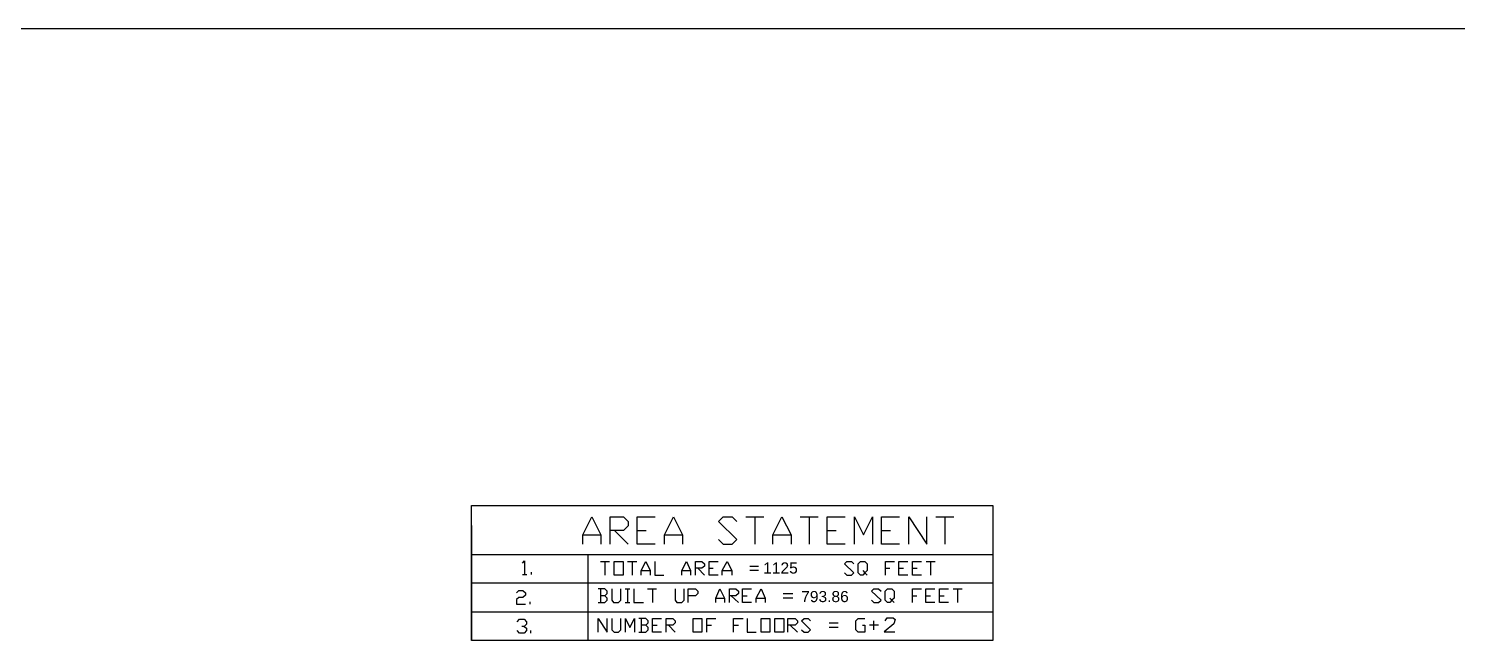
# Model space of a CAD drawing. Header units: inches. Extents: x 140261 to 278399, y 61833 to 125561.
# Drawn here: x 142084 to 143347, y 63483 to 64024 of the extents above; entities that cross this region are included whole.
import ezdxf

# ---------------------------------------------------------------- set-up
doc = ezdxf.new("R2010")
doc.units = ezdxf.units.IN
doc.layers.add('beam', color=80, linetype='Continuous')
doc.layers.add('PDF_0', color=7, linetype='Continuous')
doc.styles.get("Standard").update_dxf_attribs({"font": 'arial.ttf'})

msp = doc.modelspace()

# ---------------------------------------------------------------- linework, layer by layer
for p, q in [((142841.36, 63500.5), (142843.3, 63503.11)), ((142843.3, 63503.11), (142848.54, 63503.11)), ((142848.54, 63503.11), (142850.33, 63501.51)), ((142849.11, 63497.91), (142840.5, 63490.83)), ((142840.5, 63490.83), (142849.97, 63490.83)), ((142850.33, 63501.51), (142849.11, 63497.91))]:
    msp.add_line(p, q)
at = {"layer": 'beam'}
msp.add_line((140260.51, 64024.2), (144538.84, 64024.2), dxfattribs=at)
at = {"layer": 'PDF_0', "lineweight": 25}
for points in [[(142475.59, 63584.7), (142475.59, 63483.09), (142475.59, 63602.33), (142936.63, 63602.33), (142936.63, 63483.09), (142475.59, 63483.09)], [(142574.09, 63568.11), (142574.09, 63576.41), (142582.04, 63592.3), (142589.99, 63576.41), (142589.99, 63568.11)], [(142598.28, 63568.11), (142598.28, 63592.3), (142610.03, 63592.3), (142614.18, 63588.16), (142614.18, 63584.36), (142610.03, 63580.21), (142598.28, 63580.21)], [(142638.03, 63568.11), (142622.13, 63568.11), (142622.13, 63592.3), (142638.03, 63592.3)], [(142646.32, 63568.11), (142646.32, 63576.41), (142654.27, 63592.3), (142662.22, 63576.41), (142662.22, 63568.11)], [(142694.02, 63572.26), (142698.16, 63568.11), (142706.11, 63568.11), (142710.26, 63572.26), (142694.02, 63588.16), (142698.16, 63592.3), (142706.11, 63592.3), (142710.26, 63588.16)], [(142718.21, 63592.3), (142734.11, 63592.3)], [(142726.16, 63592.3), (142726.16, 63568.11)], [(142742.05, 63568.11), (142742.05, 63576.41), (142750, 63592.3), (142758.3, 63576.41), (142758.3, 63568.11)], [(142766.25, 63592.3), (142782.14, 63592.3)], [(142774.2, 63592.3), (142774.2, 63568.11)], [(142805.99, 63568.11), (142790.09, 63568.11), (142790.09, 63592.3), (142805.99, 63592.3)], [(142814.29, 63568.11), (142814.29, 63592.3), (142822.23, 63576.41), (142830.18, 63592.3), (142830.18, 63568.11)], [(142854.03, 63568.11), (142838.13, 63568.11), (142838.13, 63592.3), (142854.03, 63592.3)], [(142862.32, 63568.11), (142862.32, 63592.3), (142878.22, 63568.11), (142878.22, 63592.3)], [(142886.17, 63592.3), (142902.07, 63592.3)], [(142894.12, 63592.3), (142894.12, 63568.11)], [(142602.08, 63580.21), (142614.18, 63568.11)], [(142622.13, 63580.21), (142630.08, 63580.21)], [(142790.09, 63580.21), (142798.04, 63580.21)], [(142838.13, 63580.21), (142846.08, 63580.21)], [(142574.09, 63576.41), (142589.99, 63576.41)], [(142646.32, 63576.41), (142662.22, 63576.41)], [(142742.05, 63576.41), (142758.3, 63576.41)], [(142475.59, 63559.13), (142936.63, 63559.13)], [(142520.87, 63551.52), (142522.6, 63553.6), (142522.6, 63541.5)], [(142578.93, 63483.09), (142578.93, 63559.13)], [(142589.64, 63552.91), (142597.59, 63552.91)], [(142593.44, 63552.91), (142593.44, 63540.81)], [(142613.49, 63552.91), (142621.78, 63552.91)], [(142617.64, 63552.91), (142617.64, 63540.81)], [(142625.59, 63540.81), (142625.59, 63544.96), (142629.73, 63552.91), (142633.53, 63544.96), (142633.53, 63540.81)], [(142637.68, 63552.91), (142637.68, 63540.81), (142645.63, 63540.81)], [(142661.53, 63540.81), (142661.53, 63544.96), (142665.68, 63552.91), (142669.48, 63544.96), (142669.48, 63540.81)], [(142673.62, 63540.81), (142673.62, 63552.91), (142679.5, 63552.91), (142681.57, 63550.83), (142681.57, 63548.76), (142679.5, 63547.03), (142673.62, 63547.03)], [(142693.67, 63540.81), (142685.72, 63540.81), (142685.72, 63552.91), (142693.67, 63552.91)], [(142697.47, 63540.81), (142697.47, 63544.96), (142701.62, 63552.91), (142705.77, 63544.96), (142705.77, 63540.81)], [(142805.45, 63542.88), (142807.52, 63540.81), (142811.67, 63540.81), (142813.74, 63542.88), (142805.45, 63550.83), (142807.52, 63552.91), (142811.67, 63552.91), (142813.74, 63550.83)], [(142821.69, 63544.96), (142823.42, 63542.88), (142821.69, 63540.81), (142819.62, 63540.81), (142817.55, 63542.88), (142817.55, 63550.83), (142819.62, 63552.91), (142823.42, 63552.91), (142825.49, 63550.83), (142825.49, 63544.96), (142823.42, 63542.88), (142825.49, 63540.81)], [(142841.74, 63540.81), (142841.74, 63552.91), (142849.69, 63552.91)], [(142861.44, 63540.81), (142853.49, 63540.81), (142853.49, 63552.91), (142861.44, 63552.91)], [(142873.53, 63540.81), (142865.58, 63540.81), (142865.58, 63552.91), (142873.53, 63552.91)], [(142877.68, 63552.91), (142885.63, 63552.91)], [(142881.48, 63552.91), (142881.48, 63540.81)], [(142520.87, 63541.5), (142524.67, 63541.5)], [(142528.82, 63541.5), (142528.82, 63543.57)], [(142625.59, 63544.96), (142633.53, 63544.96)], [(142661.53, 63544.96), (142669.48, 63544.96)], [(142675.7, 63547.03), (142681.57, 63540.81)], [(142685.72, 63547.03), (142689.52, 63547.03)], [(142697.47, 63544.96), (142705.77, 63544.96)], [(142721.66, 63548.76), (142729.61, 63548.76)], [(142729.61, 63544.96), (142721.66, 63544.96)], [(142841.74, 63547.03), (142845.54, 63547.03)], [(142853.49, 63547.03), (142857.64, 63547.03)], [(142865.58, 63547.03), (142869.73, 63547.03)], [(142475.59, 63533.9), (142936.63, 63533.9)], [(142515.34, 63525.26), (142517.41, 63527.33), (142521.21, 63527.33), (142523.29, 63525.26), (142523.29, 63523.18), (142521.21, 63521.11), (142517.41, 63521.11), (142515.34, 63519.38), (142515.34, 63515.24), (142523.29, 63515.24)], [(142593.44, 63522.49), (142595.52, 63524.57), (142595.52, 63526.64), (142593.44, 63528.71), (142587.57, 63528.71)], [(142589.64, 63528.71), (142589.64, 63516.62)], [(142599.67, 63528.71), (142599.67, 63518.69), (142601.39, 63516.62), (142605.54, 63516.62), (142607.61, 63518.69), (142607.61, 63528.71)], [(142611.42, 63528.71), (142615.56, 63528.71)], [(142613.49, 63528.71), (142613.49, 63516.62)], [(142619.36, 63528.71), (142619.36, 63516.62), (142627.66, 63516.62)], [(142631.46, 63528.71), (142639.41, 63528.71)], [(142635.61, 63528.71), (142635.61, 63516.62)], [(142655.65, 63528.71), (142655.65, 63518.69), (142657.38, 63516.62), (142661.53, 63516.62), (142663.6, 63518.69), (142663.6, 63528.71)], [(142667.4, 63516.62), (142667.4, 63528.71), (142673.62, 63528.71), (142675.7, 63526.64), (142675.7, 63524.57), (142673.62, 63522.49), (142667.4, 63522.49)], [(142691.6, 63516.62), (142691.6, 63520.42), (142695.4, 63528.71), (142699.54, 63520.42), (142699.54, 63516.62)], [(142703.69, 63516.62), (142703.69, 63528.71), (142709.57, 63528.71), (142711.64, 63526.64), (142711.64, 63524.57), (142709.57, 63522.49), (142703.69, 63522.49)], [(142723.39, 63516.62), (142715.44, 63516.62), (142715.44, 63528.71), (142723.39, 63528.71)], [(142727.54, 63516.62), (142727.54, 63520.42), (142731.69, 63528.71), (142735.49, 63520.42), (142735.49, 63516.62)], [(142829.49, 63518.69), (142831.57, 63516.62), (142835.71, 63516.62), (142837.79, 63518.69), (142829.49, 63526.64), (142831.57, 63528.71), (142835.71, 63528.71), (142837.79, 63526.64)], [(142845.74, 63520.42), (142847.46, 63518.69), (142845.74, 63516.62), (142843.66, 63516.62), (142841.59, 63518.69), (142841.59, 63526.64), (142843.66, 63528.71), (142847.46, 63528.71), (142849.54, 63526.64), (142849.54, 63520.42), (142847.46, 63518.69), (142849.54, 63516.62)], [(142865.78, 63516.62), (142865.78, 63528.71), (142873.73, 63528.71)], [(142885.48, 63516.62), (142877.53, 63516.62), (142877.53, 63528.71), (142885.48, 63528.71)], [(142897.58, 63516.62), (142889.63, 63516.62), (142889.63, 63528.71), (142897.58, 63528.71)], [(142901.72, 63528.71), (142909.67, 63528.71)], [(142905.52, 63528.71), (142905.52, 63516.62)], [(142527.43, 63515.24), (142527.43, 63517.31)], [(142587.57, 63516.62), (142593.44, 63516.62), (142595.52, 63518.69), (142595.52, 63520.42), (142593.44, 63522.49), (142589.64, 63522.49)], [(142611.42, 63516.62), (142615.56, 63516.62)], [(142691.6, 63520.42), (142699.54, 63520.42)], [(142705.42, 63522.49), (142711.64, 63516.62)], [(142715.44, 63522.49), (142719.59, 63522.49)], [(142727.54, 63520.42), (142735.49, 63520.42)], [(142751.39, 63524.57), (142759.68, 63524.57)], [(142759.68, 63520.42), (142751.39, 63520.42)], [(142865.78, 63522.49), (142869.58, 63522.49)], [(142877.53, 63522.49), (142881.68, 63522.49)], [(142889.63, 63522.49), (142893.77, 63522.49)], [(142475.59, 63508.32), (142936.63, 63508.32)], [(142587.57, 63490.35), (142587.57, 63502.45), (142595.52, 63490.35), (142595.52, 63502.45)], [(142599.67, 63502.45), (142599.67, 63492.43), (142601.74, 63490.35), (142605.54, 63490.35), (142607.61, 63492.43), (142607.61, 63502.45)], [(142611.76, 63490.35), (142611.76, 63502.45), (142615.56, 63494.5), (142619.71, 63502.45), (142619.71, 63490.35)], [(142629.73, 63496.57), (142631.81, 63498.65), (142631.81, 63500.37), (142629.73, 63502.45), (142623.51, 63502.45)], [(142625.59, 63502.45), (142625.59, 63490.35)], [(142643.56, 63490.35), (142635.61, 63490.35), (142635.61, 63502.45), (142643.56, 63502.45)], [(142647.7, 63490.35), (142647.7, 63502.45), (142653.58, 63502.45), (142655.65, 63500.37), (142655.65, 63498.65), (142653.58, 63496.57), (142647.7, 63496.57)], [(142683.65, 63490.35), (142683.65, 63502.45), (142691.6, 63502.45)], [(142707.49, 63490.35), (142707.49, 63502.45), (142715.79, 63502.45)], [(142719.59, 63502.45), (142719.59, 63490.35), (142727.54, 63490.35)], [(142755.53, 63490.35), (142755.53, 63502.45), (142761.75, 63502.45), (142763.83, 63500.37), (142763.83, 63498.65), (142761.75, 63496.57), (142755.53, 63496.57)], [(142767.63, 63492.43), (142769.7, 63490.35), (142773.5, 63490.35), (142775.58, 63492.43), (142767.63, 63500.37), (142769.7, 63502.45), (142773.5, 63502.45), (142775.58, 63500.37)], [(142821.54, 63496.57), (142823.62, 63496.57), (142823.62, 63490.35), (142817.74, 63490.35), (142815.67, 63492.43), (142815.67, 63500.37), (142817.74, 63502.45), (142823.62, 63502.45)], [(142516.03, 63499.68), (142518.1, 63501.76), (142522.25, 63501.76), (142524.32, 63499.68), (142524.32, 63497.61), (142522.25, 63495.54), (142520.18, 63495.54)], [(142522.25, 63495.54), (142524.32, 63493.81), (142524.32, 63491.73), (142522.25, 63489.66), (142518.1, 63489.66), (142516.03, 63491.73)], [(142528.13, 63489.66), (142528.13, 63491.73)], [(142623.51, 63490.35), (142629.73, 63490.35), (142631.81, 63492.43), (142631.81, 63494.5), (142629.73, 63496.57), (142625.59, 63496.57)], [(142635.61, 63496.57), (142639.76, 63496.57)], [(142649.78, 63496.57), (142655.65, 63490.35)], [(142683.65, 63496.57), (142687.79, 63496.57)], [(142707.49, 63496.57), (142711.64, 63496.57)], [(142757.61, 63496.57), (142763.83, 63490.35)], [(142791.82, 63498.65), (142799.77, 63498.65)], [(142799.77, 63494.5), (142791.82, 63494.5)], [(142835.71, 63496.57), (142827.76, 63496.57)], [(142831.57, 63492.43), (142831.57, 63500.37)]]:
    msp.add_lwpolyline(points, dxfattribs=at)
for points in [[(142601.74, 63540.81), (142601.74, 63552.91), (142609.69, 63552.91), (142609.69, 63540.81)], [(142671.55, 63490.35), (142671.55, 63502.45), (142679.5, 63502.45), (142679.5, 63490.35)], [(142731.69, 63490.35), (142731.69, 63502.45), (142739.63, 63502.45), (142739.63, 63490.35)], [(142743.78, 63490.35), (142743.78, 63502.45), (142751.73, 63502.45), (142751.73, 63490.35)]]:
    msp.add_lwpolyline(points, close=True, dxfattribs=at)

# ---------------------------------------------------------------- texts
at = {"char_height": 9.843, "attachment_point": 1}
for s, insert in [('1125', (142733.63, 63552.09)), ('793.86', (142767.22, 63526.8))]:
    msp.add_mtext_dynamic_manual_height_columns(s, width=95.3168, gutter_width=49.21, heights=[0], dxfattribs=dict(at, insert=insert))

doc.saveas('drawing.dxf')
